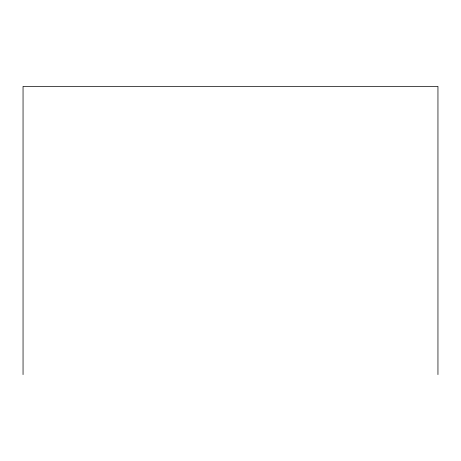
<?xml version="1.0" encoding="UTF-8"?>
<svg xmlns="http://www.w3.org/2000/svg" width="461" height="461" viewBox="0 0 461 461"><rect width="100%" height="100%" fill="white"/><g stroke="black" fill="none" stroke-linecap="round" stroke-linejoin="round"><path stroke-width="0.69" d="M437.95 374.614L437.95 86.386L23.05 86.386L23.05 374.614"/></g></svg>
